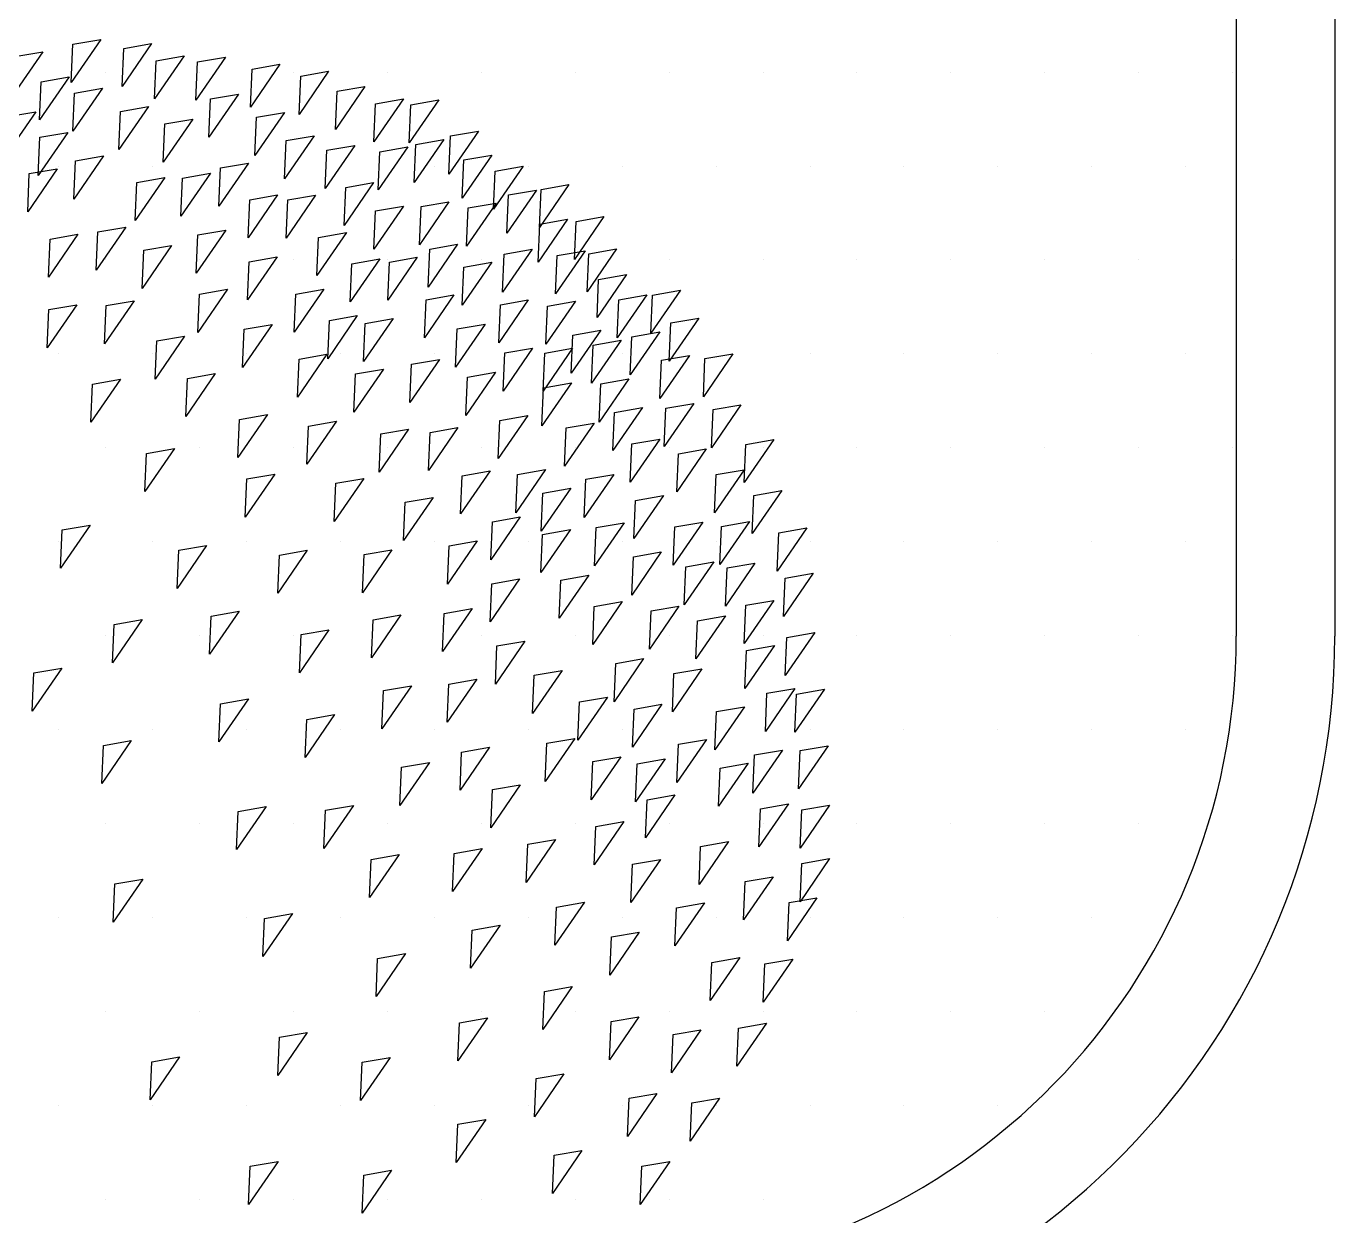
# Model space of a CAD drawing. Header units: millimetres. Extents: x 43168.9 to 43194.6, y -25545.1 to -25543.4.
# Drawn here: x 43172.159 to 43172.2121, y -25544.864 to -25544.8157 of the extents above; entities that cross this region are included whole.
import ezdxf

# ---------------------------------------------------------------- set-up
doc = ezdxf.new("R2010")
doc.units = ezdxf.units.MM
doc.header["$LTSCALE"] = 200
doc.layers.add('agac_sgh', color=7, linetype='Continuous', true_color=0x244700)
doc.layers.add('cim_sgh', color=7, linetype='Continuous', true_color=0x248f00)
doc.layers.add('vaziyet-01_sgh', color=33, linetype='Continuous')

msp = doc.modelspace()

# ---------------------------------------------------------------- linework, layer by layer
at = {"layer": 'agac_sgh', "color": 0}
for p, q in [((43172.16199649114, -25544.8162810281), (43172.16079741492, -25544.8180264166)), ((43172.16079741492, -25544.8180264166), (43172.16086459866, -25544.8164770238)), ((43172.16086459866, -25544.8164770238), (43172.16199649114, -25544.8162810281)), ((43172.16405906012, -25544.81645523545), (43172.16285998389, -25544.81820062396)), ((43172.16285998389, -25544.81820062396), (43172.16292716763, -25544.81665123115)), ((43172.16292716763, -25544.81665123115), (43172.16405906012, -25544.81645523545)), ((43172.15964467178, -25544.81678487362), (43172.15844559555, -25544.81853026212)), ((43172.15851277929, -25544.81698086931), (43172.15964467178, -25544.81678487362)), ((43172.16537961407, -25544.8169511489), (43172.16418053784, -25544.81869653741)), ((43172.16418053784, -25544.81869653741), (43172.16424772158, -25544.8171471446)), ((43172.16424772158, -25544.8171471446), (43172.16537961407, -25544.8169511489)), ((43172.16705230557, -25544.81699964586), (43172.16585322934, -25544.81874503437)), ((43172.16585322934, -25544.81874503437), (43172.16592041308, -25544.81719564156)), ((43172.16592041308, -25544.81719564156), (43172.16705230557, -25544.81699964586)), ((43172.16926579608, -25544.81729263548), (43172.16806671985, -25544.81903802399)), ((43172.16806671985, -25544.81903802399), (43172.16813390359, -25544.81748863118)), ((43172.16813390359, -25544.81748863118), (43172.16926579608, -25544.81729263548)), ((43172.17124033066, -25544.81757869696), (43172.17004125444, -25544.81932408546)), ((43172.17010843817, -25544.81777469265), (43172.17124033066, -25544.81757869696)), ((43172.16071370254, -25544.81780739173), (43172.15951462632, -25544.81955278023)), ((43172.15951462632, -25544.81955278023), (43172.15958181005, -25544.81800338742)), ((43172.15958181005, -25544.81800338742), (43172.16071370254, -25544.81780739173)), ((43172.16206360129, -25544.81826602047), (43172.16086452507, -25544.82001140897)), ((43172.1609317088, -25544.81846201616), (43172.16206360129, -25544.81826602047)), ((43172.17004125444, -25544.81932408546), (43172.17010843817, -25544.81777469265)), ((43172.17271180615, -25544.81819339266), (43172.17151272993, -25544.81993878117)), ((43172.17157991367, -25544.81838938836), (43172.17271180615, -25544.81819339266)), ((43172.16086452507, -25544.82001140897), (43172.1609317088, -25544.81846201616)), ((43172.16758055003, -25544.81850224641), (43172.16638147381, -25544.82024763492)), ((43172.16638147381, -25544.82024763492), (43172.16644865755, -25544.81869824211)), ((43172.16644865755, -25544.81869824211), (43172.16758055003, -25544.81850224641)), ((43172.17151272993, -25544.81993878117), (43172.17157991367, -25544.81838938836)), ((43172.17427131603, -25544.81869623425), (43172.17307223981, -25544.82044162276)), ((43172.17313942355, -25544.81889222995), (43172.17427131603, -25544.81869623425)), ((43172.17570505161, -25544.81873780307), (43172.17450597539, -25544.82048319158)), ((43172.17457315912, -25544.81893379877), (43172.17570505161, -25544.81873780307)), ((43172.15935964438, -25544.81921728247), (43172.15816056816, -25544.82096267098)), ((43172.15822775189, -25544.81941327817), (43172.15935964438, -25544.81921728247)), ((43172.16392495426, -25544.81900642657), (43172.16272587804, -25544.82075181508)), ((43172.16272587804, -25544.82075181508), (43172.16279306177, -25544.81920242227)), ((43172.16279306177, -25544.81920242227), (43172.16392495426, -25544.81900642657)), ((43172.169441903, -25544.81924265252), (43172.16824282677, -25544.82098804102)), ((43172.16831001051, -25544.81943864822), (43172.169441903, -25544.81924265252)), ((43172.17307223981, -25544.82044162276), (43172.17313942355, -25544.81889222995)), ((43172.17450597539, -25544.82048319158), (43172.17457315912, -25544.81893379877)), ((43172.16572342007, -25544.8195161963), (43172.16452434384, -25544.8212615848)), ((43172.16452434384, -25544.8212615848), (43172.16459152758, -25544.81971219199)), ((43172.16459152758, -25544.81971219199), (43172.16572342007, -25544.8195161963)), ((43172.16824282677, -25544.82098804102), (43172.16831001051, -25544.81943864822)), ((43172.1606550511, -25544.82005568643), (43172.15945597488, -25544.82180107493)), ((43172.15945597488, -25544.82180107493), (43172.15952315861, -25544.82025168213)), ((43172.15952315861, -25544.82025168213), (43172.1606550511, -25544.82005568643)), ((43172.17064927533, -25544.8201929106), (43172.16945019911, -25544.8219382991)), ((43172.16945019911, -25544.8219382991), (43172.16951738284, -25544.82038890629)), ((43172.16951738284, -25544.82038890629), (43172.17064927533, -25544.8201929106)), ((43172.17590630576, -25544.82034532961), (43172.17470722954, -25544.82209071812)), ((43172.17477441327, -25544.82054132531), (43172.17590630576, -25544.82034532961)), ((43172.17731488139, -25544.82000481384), (43172.17611580516, -25544.82175020235)), ((43172.17611580516, -25544.82175020235), (43172.1761829889, -25544.82020080954)), ((43172.1761829889, -25544.82020080954), (43172.17731488139, -25544.82000481384)), ((43172.1722968196, -25544.82058389806), (43172.17109774338, -25544.82232928657)), ((43172.17109774338, -25544.82232928657), (43172.17116492711, -25544.82077989375)), ((43172.17116492711, -25544.82077989375), (43172.1722968196, -25544.82058389806)), ((43172.17444742296, -25544.82064625129), (43172.17324834673, -25544.8223916398)), ((43172.17324834673, -25544.8223916398), (43172.17331553047, -25544.82084224699)), ((43172.17331553047, -25544.82084224699), (43172.17444742296, -25544.82064625129)), ((43172.17470722954, -25544.82209071812), (43172.17477441327, -25544.82054132531)), ((43172.16210137936, -25544.82101287264), (43172.16090230313, -25544.82275826115)), ((43172.16090230313, -25544.82275826115), (43172.16096948687, -25544.82120886834)), ((43172.16096948687, -25544.82120886834), (43172.16210137936, -25544.82101287264)), ((43172.16798724319, -25544.82129793019), (43172.16678816696, -25544.8230433187)), ((43172.1668553507, -25544.82149392589), (43172.16798724319, -25544.82129793019)), ((43172.17785569311, -25544.82097388159), (43172.17665661689, -25544.8227192701)), ((43172.17665661689, -25544.8227192701), (43172.17672380062, -25544.82116987729)), ((43172.17672380062, -25544.82116987729), (43172.17785569311, -25544.82097388159)), ((43172.17912593988, -25544.82143020095), (43172.17792686366, -25544.82317558946)), ((43172.17799404739, -25544.82162619665), (43172.17912593988, -25544.82143020095)), ((43172.16022747185, -25544.82153057443), (43172.15902839563, -25544.82327596294)), ((43172.15902839563, -25544.82327596294), (43172.15909557937, -25544.82172657013)), ((43172.15909557937, -25544.82172657013), (43172.16022747185, -25544.82153057443)), ((43172.16459156572, -25544.82188591728), (43172.1633924895, -25544.82363130579)), ((43172.16345967323, -25544.82208191297), (43172.16459156572, -25544.82188591728)), ((43172.166440326, -25544.82171070599), (43172.16524124977, -25544.8234560945)), ((43172.16524124977, -25544.8234560945), (43172.16530843351, -25544.82190670169)), ((43172.16530843351, -25544.82190670169), (43172.166440326, -25544.82171070599)), ((43172.16678816696, -25544.8230433187), (43172.1668553507, -25544.82149392589)), ((43172.17792686366, -25544.82317558946), (43172.17799404739, -25544.82162619665)), ((43172.1633924895, -25544.82363130579), (43172.16345967323, -25544.82208191297)), ((43172.17306402, -25544.82209342675), (43172.17186494378, -25544.82383881525)), ((43172.17186494378, -25544.82383881525), (43172.17193212751, -25544.82228942245)), ((43172.17193212751, -25544.82228942245), (43172.17306402, -25544.82209342675)), ((43172.17966675161, -25544.82239926871), (43172.17846767539, -25544.82414465721)), ((43172.17853485912, -25544.8225952644), (43172.17966675161, -25544.82239926871)), ((43172.18098729285, -25544.82217060706), (43172.17978821663, -25544.82391599557)), ((43172.17978821663, -25544.82391599557), (43172.17985540036, -25544.82236660276)), ((43172.17985540036, -25544.82236660276), (43172.18098729285, -25544.82217060706)), ((43172.16916946829, -25544.82259067877), (43172.16797039207, -25544.82433606728)), ((43172.16797039207, -25544.82433606728), (43172.1680375758, -25544.82278667447)), ((43172.1680375758, -25544.82278667447), (43172.16916946829, -25544.82259067877)), ((43172.17071220063, -25544.82259727226), (43172.16951312441, -25544.82434266077)), ((43172.16951312441, -25544.82434266077), (43172.16958030815, -25544.82279326796)), ((43172.16958030815, -25544.82279326796), (43172.17071220063, -25544.82259727226)), ((43172.17427139233, -25544.82304368482), (43172.17307231611, -25544.82478907333)), ((43172.17313949984, -25544.82323968052), (43172.17427139233, -25544.82304368482)), ((43172.1761201526, -25544.82286847354), (43172.17492107638, -25544.82461386205)), ((43172.17492107638, -25544.82461386205), (43172.17498826011, -25544.82306446923)), ((43172.17498826011, -25544.82306446923), (43172.1761201526, -25544.82286847354)), ((43172.17803180003, -25544.82292389864), (43172.17683272381, -25544.82466928714)), ((43172.17689990754, -25544.82311989433), (43172.17803180003, -25544.82292389864)), ((43172.17846767539, -25544.82414465721), (43172.17853485912, -25544.8225952644)), ((43172.17307231611, -25544.82478907333), (43172.17313949984, -25544.82323968052)), ((43172.17683272381, -25544.82466928714), (43172.17689990754, -25544.82311989433)), ((43172.1809370111, -25544.82358016316), (43172.17973793488, -25544.82532555167)), ((43172.17980511861, -25544.82377615886), (43172.1809370111, -25544.82358016316)), ((43172.18240847388, -25544.82347028378), (43172.18120939766, -25544.82521567228)), ((43172.18127658139, -25544.82366627948), (43172.18240847388, -25544.82347028378)), ((43172.16300694676, -25544.82389929148), (43172.16180787054, -25544.82564467999)), ((43172.16180787054, -25544.82564467999), (43172.16187505427, -25544.82409528718)), ((43172.16187505427, -25544.82409528718), (43172.16300694676, -25544.82389929148)), ((43172.16706919755, -25544.82401706982), (43172.16587012132, -25544.82576245832)), ((43172.16593730506, -25544.82421306551), (43172.16706919755, -25544.82401706982)), ((43172.17195731289, -25544.82412065723), (43172.17075823667, -25544.82586604573)), ((43172.1708254204, -25544.82431665292), (43172.17195731289, -25544.82412065723)), ((43172.17973793488, -25544.82532555167), (43172.17980511861, -25544.82377615886)), ((43172.18120939766, -25544.82521567228), (43172.18127658139, -25544.82366627948)), ((43172.1610701521, -25544.82418635689), (43172.15987107587, -25544.8259317454)), ((43172.15987107587, -25544.8259317454), (43172.15993825961, -25544.82438235259)), ((43172.15993825961, -25544.82438235259), (43172.1610701521, -25544.82418635689)), ((43172.16486829972, -25544.82463969759), (43172.1636692235, -25544.8263850861)), ((43172.16373640723, -25544.82483569329), (43172.16486829972, -25544.82463969759)), ((43172.16587012132, -25544.82576245832), (43172.16593730506, -25544.82421306551)), ((43172.17075823667, -25544.82586604573), (43172.1708254204, -25544.82431665292)), ((43172.1764723283, -25544.82459478233), (43172.17527325208, -25544.82634017084)), ((43172.17534043581, -25544.82479077803), (43172.1764723283, -25544.82459478233)), ((43172.1636692235, -25544.8263850861), (43172.16373640723, -25544.82483569329)), ((43172.16914435921, -25544.82510689456), (43172.16794528298, -25544.82685228307)), ((43172.16801246672, -25544.82530289026), (43172.16914435921, -25544.82510689456)), ((43172.17331560676, -25544.82518969756), (43172.17211653054, -25544.82693508607)), ((43172.17218371428, -25544.82538569326), (43172.17331560676, -25544.82518969756)), ((43172.17483737672, -25544.82511941226), (43172.1736383005, -25544.82686480077)), ((43172.17370548423, -25544.82531540796), (43172.17483737672, -25544.82511941226)), ((43172.17527325208, -25544.82634017084), (43172.17534043581, -25544.82479077803)), ((43172.17949072098, -25544.82479670224), (43172.17829164476, -25544.82654209074)), ((43172.17829164476, -25544.82654209074), (43172.1783588285, -25544.82499269794)), ((43172.1783588285, -25544.82499269794), (43172.17949072098, -25544.82479670224)), ((43172.18164132434, -25544.82485905547), (43172.18044224812, -25544.82660444398)), ((43172.18044224812, -25544.82660444398), (43172.18050943186, -25544.82505505117)), ((43172.18050943186, -25544.82505505117), (43172.18164132434, -25544.82485905547)), ((43172.18292413837, -25544.82478184204), (43172.18172506215, -25544.82652723054)), ((43172.18172506215, -25544.82652723054), (43172.18179224589, -25544.82497783773)), ((43172.18179224589, -25544.82497783773), (43172.18292413837, -25544.82478184204)), ((43172.16794528298, -25544.82685228307), (43172.16801246672, -25544.82530289026)), ((43172.17211653054, -25544.82693508607), (43172.17218371428, -25544.82538569326)), ((43172.1736383005, -25544.82686480077), (43172.17370548423, -25544.82531540796)), ((43172.17785576941, -25544.82532133217), (43172.17665669318, -25544.82706672067)), ((43172.17665669318, -25544.82706672067), (43172.17672387692, -25544.82551732786)), ((43172.17672387692, -25544.82551732786), (43172.17785576941, -25544.82532133217)), ((43172.18332660853, -25544.82582316982), (43172.18212753231, -25544.82756855833)), ((43172.18212753231, -25544.82756855833), (43172.18219471604, -25544.82601916552)), ((43172.18219471604, -25544.82601916552), (43172.18332660853, -25544.82582316982)), ((43172.16713212284, -25544.82642143148), (43172.16593304662, -25544.82816681999)), ((43172.16593304662, -25544.82816681999), (43172.16600023035, -25544.82661742718)), ((43172.16600023035, -25544.82661742718), (43172.16713212284, -25544.82642143148)), ((43172.17104345209, -25544.82642042755), (43172.16984437587, -25544.82816581606)), ((43172.16984437587, -25544.82816581606), (43172.1699115596, -25544.82661642325)), ((43172.1699115596, -25544.82661642325), (43172.17104345209, -25544.82642042755)), ((43172.1763214449, -25544.82664972536), (43172.17512236868, -25544.82839511387)), ((43172.17518955241, -25544.82684572106), (43172.1763214449, -25544.82664972536)), ((43172.1841441034, -25544.8266477175), (43172.18294502717, -25544.82839310601)), ((43172.18301221091, -25544.8268437132), (43172.1841441034, -25544.8266477175)), ((43172.18551495182, -25544.82645864994), (43172.18431587559, -25544.82820403845)), ((43172.18431587559, -25544.82820403845), (43172.18438305932, -25544.82665464564)), ((43172.18438305932, -25544.82665464564), (43172.18551495182, -25544.82645864994)), ((43172.16101989578, -25544.82704506319), (43172.15982081956, -25544.82879045169)), ((43172.15982081956, -25544.82879045169), (43172.15988800329, -25544.82724105888)), ((43172.15988800329, -25544.82724105888), (43172.16101989578, -25544.82704506319)), ((43172.16334656791, -25544.82688370817), (43172.16214749168, -25544.82862909668)), ((43172.16214749168, -25544.82862909668), (43172.16221467542, -25544.82707970387)), ((43172.16221467542, -25544.82707970387), (43172.16334656791, -25544.82688370817)), ((43172.17512236868, -25544.82839511387), (43172.17518955241, -25544.82684572106)), ((43172.17933983759, -25544.82685164527), (43172.17814076137, -25544.82859703377)), ((43172.17814076137, -25544.82859703377), (43172.1782079451, -25544.82704764096)), ((43172.1782079451, -25544.82704764096), (43172.17933983759, -25544.82685164527)), ((43172.18125148502, -25544.82690707036), (43172.1800524088, -25544.82865245887)), ((43172.1800524088, -25544.82865245887), (43172.18011959253, -25544.82710306606)), ((43172.18011959253, -25544.82710306606), (43172.18125148502, -25544.82690707036)), ((43172.18294502717, -25544.82839310601), (43172.18301221091, -25544.8268437132)), ((43172.16894318134, -25544.8278468186), (43172.16774410512, -25544.8295922071)), ((43172.16781128885, -25544.82804281429), (43172.16894318134, -25544.8278468186)), ((43172.17240174596, -25544.82748946789), (43172.17120266974, -25544.8292348564)), ((43172.17120266974, -25544.8292348564), (43172.17126985348, -25544.82768546358)), ((43172.17126985348, -25544.82768546358), (43172.17240174596, -25544.82748946789)), ((43172.17385644392, -25544.8276079155), (43172.1726573677, -25544.82935330401)), ((43172.1726573677, -25544.82935330401), (43172.17272455143, -25544.8278039112)), ((43172.17272455143, -25544.8278039112), (43172.17385644392, -25544.8276079155)), ((43172.17759170439, -25544.82783061982), (43172.17639262817, -25544.82957600833)), ((43172.1764598119, -25544.82802661552), (43172.17759170439, -25544.82783061982)), ((43172.18625699226, -25544.82758609404), (43172.18505791604, -25544.82933148255)), ((43172.18505791604, -25544.82933148255), (43172.18512509977, -25544.82778208973)), ((43172.18512509977, -25544.82778208973), (43172.18625699226, -25544.82758609404)), ((43172.16539658234, -25544.82831602343), (43172.16419750611, -25544.83006141193)), ((43172.16426468985, -25544.82851201912), (43172.16539658234, -25544.82831602343)), ((43172.16774410512, -25544.8295922071), (43172.16781128885, -25544.82804281429)), ((43172.17639262817, -25544.82957600833), (43172.1764598119, -25544.82802661552)), ((43172.18228278858, -25544.82808103668), (43172.18108371236, -25544.82982642519)), ((43172.18108371236, -25544.82982642519), (43172.18115089609, -25544.82827703238)), ((43172.18115089609, -25544.82827703238), (43172.18228278858, -25544.82808103668)), ((43172.18467234787, -25544.82815031805), (43172.18347327164, -25544.82989570656)), ((43172.18347327164, -25544.82989570656), (43172.18354045538, -25544.82834631375)), ((43172.18354045538, -25544.82834631375), (43172.18467234787, -25544.82815031805)), ((43172.16419750611, -25544.83006141193), (43172.16426468985, -25544.82851201912)), ((43172.17951594451, -25544.82880166231), (43172.17831686829, -25544.83054705081)), ((43172.17838405202, -25544.828997658), (43172.17951594451, -25544.82880166231)), ((43172.18113832883, -25544.82881056518), (43172.17993925261, -25544.83055595369)), ((43172.18000643634, -25544.82900656087), (43172.18113832883, -25544.82881056518)), ((43172.18310446829, -25544.82848621506), (43172.18190539206, -25544.83023160357)), ((43172.18190539206, -25544.83023160357), (43172.1819725758, -25544.82868221076)), ((43172.1819725758, -25544.82868221076), (43172.18310446829, -25544.82848621506)), ((43172.17116926455, -25544.8290554256), (43172.16997018833, -25544.83080081411)), ((43172.16997018833, -25544.83080081411), (43172.17003737206, -25544.8292514213)), ((43172.17003737206, -25544.8292514213), (43172.17116926455, -25544.8290554256)), ((43172.17573038957, -25544.829263939), (43172.17453131335, -25544.83100932751)), ((43172.17459849708, -25544.8294599347), (43172.17573038957, -25544.829263939)), ((43172.17831686829, -25544.83054705081), (43172.17838405202, -25544.828997658)), ((43172.17993925261, -25544.83055595369), (43172.18000643634, -25544.82900656087)), ((43172.1858797202, -25544.82910057613), (43172.18468064397, -25544.83084596464)), ((43172.18468064397, -25544.83084596464), (43172.1847478277, -25544.82929657182)), ((43172.1847478277, -25544.82929657182), (43172.1858797202, -25544.82910057613)), ((43172.18764044609, -25544.82903721897), (43172.18644136986, -25544.83078260747)), ((43172.18644136986, -25544.83078260747), (43172.1865085536, -25544.82923321466)), ((43172.1865085536, -25544.82923321466), (43172.18764044609, -25544.82903721897)), ((43172.1666416946, -25544.82983940839), (43172.16544261837, -25544.8315847969)), ((43172.1655098021, -25544.83003540409), (43172.1666416946, -25544.82983940839)), ((43172.1734666046, -25544.82965593039), (43172.17226752837, -25544.8314013189)), ((43172.17226752837, -25544.8314013189), (43172.17233471211, -25544.82985192609)), ((43172.17233471211, -25544.82985192609), (43172.1734666046, -25544.82965593039)), ((43172.17453131335, -25544.83100932751), (43172.17459849708, -25544.8294599347)), ((43172.17800676724, -25544.829787565), (43172.17680769102, -25544.8315329535)), ((43172.17687487476, -25544.8299835607), (43172.17800676724, -25544.829787565)), ((43172.1627932525, -25544.8300710487), (43172.16159417628, -25544.83181643721)), ((43172.16159417628, -25544.83181643721), (43172.16166136001, -25544.8302670444)), ((43172.16166136001, -25544.8302670444), (43172.1627932525, -25544.8300710487)), ((43172.16544261837, -25544.8315847969), (43172.1655098021, -25544.83003540409)), ((43172.17680769102, -25544.8315329535), (43172.17687487476, -25544.8299835607)), ((43172.18108804708, -25544.83022012128), (43172.17988897086, -25544.83196550979)), ((43172.17988897086, -25544.83196550979), (43172.17995615459, -25544.83041611698)), ((43172.17995615459, -25544.83041611698), (43172.18108804708, -25544.83022012128)), ((43172.18341471921, -25544.83005876627), (43172.18221564299, -25544.83180415478)), ((43172.18221564299, -25544.83180415478), (43172.18228282672, -25544.83025476197)), ((43172.18228282672, -25544.83025476197), (43172.18341471921, -25544.83005876627)), ((43172.16875459618, -25544.83150236002), (43172.16755551995, -25544.83324774853)), ((43172.16762270369, -25544.83169835572), (43172.16875459618, -25544.83150236002)), ((43172.17931476665, -25544.83154158634), (43172.17811569043, -25544.83328697485)), ((43172.17818287417, -25544.83173758204), (43172.17931476665, -25544.83154158634)), ((43172.18396811091, -25544.83121887632), (43172.18276903469, -25544.83296426483)), ((43172.18276903469, -25544.83296426483), (43172.18283621842, -25544.83141487202)), ((43172.18283621842, -25544.83141487202), (43172.18396811091, -25544.83121887632)), ((43172.18605582711, -25544.83105059317), (43172.18485675089, -25544.83279598168)), ((43172.18485675089, -25544.83279598168), (43172.18492393463, -25544.83124658887)), ((43172.18492393463, -25544.83124658887), (43172.18605582711, -25544.83105059317)), ((43172.18796747455, -25544.83110601827), (43172.18676839832, -25544.83285140677)), ((43172.18676839832, -25544.83285140677), (43172.18683558206, -25544.83130201396)), ((43172.18683558206, -25544.83130201396), (43172.18796747455, -25544.83110601827)), ((43172.16755551995, -25544.83324774853), (43172.16762270369, -25544.83169835572)), ((43172.17155499532, -25544.83177423058), (43172.17035591909, -25544.83351961909)), ((43172.17035591909, -25544.83351961909), (43172.17042310283, -25544.83197022628)), ((43172.17042310283, -25544.83197022628), (43172.17155499532, -25544.83177423058)), ((43172.17448535361, -25544.83208800461), (43172.17328627739, -25544.83383339312)), ((43172.17335346113, -25544.83228400031), (43172.17448535361, -25544.83208800461)), ((43172.17648503543, -25544.83203157558), (43172.17528595921, -25544.83377696409)), ((43172.17535314294, -25544.83222757128), (43172.17648503543, -25544.83203157558)), ((43172.17811569043, -25544.83328697485), (43172.17818287417, -25544.83173758204)), ((43172.18200616902, -25544.83184843223), (43172.18080709279, -25544.83359382074)), ((43172.18080709279, -25544.83359382074), (43172.18087427654, -25544.83204442793)), ((43172.18087427654, -25544.83204442793), (43172.18200616902, -25544.83184843223)), ((43172.17328627739, -25544.83383339312), (43172.17335346113, -25544.83228400031)), ((43172.17528595921, -25544.83377696409), (43172.17535314294, -25544.83222757128)), ((43172.18467242415, -25544.83249776862), (43172.18347334793, -25544.83424315713)), ((43172.18354053167, -25544.83269376432), (43172.18467242415, -25544.83249776862)), ((43172.18930062119, -25544.83251754911), (43172.18810154497, -25544.83426293761)), ((43172.1881687287, -25544.83271354481), (43172.18930062119, -25544.83251754911)), ((43172.16498163393, -25544.83288025411), (43172.16378255771, -25544.83462564262)), ((43172.16378255771, -25544.83462564262), (43172.16384974144, -25544.8330762498)), ((43172.16384974144, -25544.8330762498), (43172.16498163393, -25544.83288025411)), ((43172.18347334793, -25544.83424315713), (43172.18354053167, -25544.83269376432)), ((43172.18655892435, -25544.83289568423), (43172.18535984813, -25544.83464107274)), ((43172.18535984813, -25544.83464107274), (43172.18542703187, -25544.83309167992)), ((43172.18542703187, -25544.83309167992), (43172.18655892435, -25544.83289568423)), ((43172.18810154497, -25544.83426293761), (43172.1881687287, -25544.83271354481)), ((43172.1690564774, -25544.83391364983), (43172.16785740118, -25544.83565903833)), ((43172.16785740118, -25544.83565903833), (43172.16792458492, -25544.83410964553)), ((43172.16792458492, -25544.83410964553), (43172.1690564774, -25544.83391364983)), ((43172.17266177872, -25544.83409445068), (43172.17146270249, -25544.83583983919)), ((43172.17152988623, -25544.83429044638), (43172.17266177872, -25544.83409445068)), ((43172.17779303484, -25544.83378559693), (43172.17659395862, -25544.83553098544)), ((43172.17659395862, -25544.83553098544), (43172.17666114235, -25544.83398159263)), ((43172.17666114235, -25544.83398159263), (43172.17779303484, -25544.83378559693)), ((43172.18003167259, -25544.83373609604), (43172.17883259636, -25544.83548148455)), ((43172.17883259636, -25544.83548148455), (43172.1788997801, -25544.83393209174)), ((43172.1788997801, -25544.83393209174), (43172.18003167259, -25544.83373609604)), ((43172.18281110934, -25544.83393108781), (43172.18161203312, -25544.83567647632)), ((43172.18161203312, -25544.83567647632), (43172.18167921685, -25544.8341270835)), ((43172.18167921685, -25544.8341270835), (43172.18281110934, -25544.83393108781)), ((43172.188093287, -25544.83374101632), (43172.18689421078, -25544.83548640482)), ((43172.18689421078, -25544.83548640482), (43172.18696139452, -25544.83393701202)), ((43172.18696139452, -25544.83393701202), (43172.188093287, -25544.83374101632)), ((43172.17146270249, -25544.83583983919), (43172.17152988623, -25544.83429044638)), ((43172.18106716099, -25544.83449069306), (43172.17986808476, -25544.83623608157)), ((43172.17986808476, -25544.83623608157), (43172.1799352685, -25544.83468668876)), ((43172.1799352685, -25544.83468668876), (43172.18106716099, -25544.83449069306)), ((43172.18962764965, -25544.83458634841), (43172.18842857343, -25544.83633173691)), ((43172.18849575716, -25544.8347823441), (43172.18962764965, -25544.83458634841)), ((43172.1754789554, -25544.83486256933), (43172.17427987917, -25544.83660795784)), ((43172.17427987917, -25544.83660795784), (43172.17434706291, -25544.83505856503)), ((43172.17434706291, -25544.83505856503), (43172.1754789554, -25544.83486256933)), ((43172.18482338385, -25544.83479027617), (43172.18362430762, -25544.83653566468)), ((43172.18362430762, -25544.83653566468), (43172.18369149136, -25544.83498627187)), ((43172.18369149136, -25544.83498627187), (43172.18482338385, -25544.83479027617)), ((43172.18842857343, -25544.83633173691), (43172.18849575716, -25544.8347823441)), ((43172.17901299986, -25544.8356514724), (43172.17781392364, -25544.8373968609)), ((43172.17788110737, -25544.83584746809), (43172.17901299986, -25544.8356514724)), ((43172.16156084738, -25544.83598445699), (43172.16036177115, -25544.83772984549)), ((43172.16036177115, -25544.83772984549), (43172.16042895488, -25544.83618045269)), ((43172.16042895488, -25544.83618045269), (43172.16156084738, -25544.83598445699)), ((43172.17781392364, -25544.8373968609), (43172.17788110737, -25544.83584746809)), ((43172.1810504216, -25544.83616817026), (43172.17985134538, -25544.83791355876)), ((43172.17991852911, -25544.83636416595), (43172.1810504216, -25544.83616817026)), ((43172.18322617219, -25544.83588803299), (43172.18202709597, -25544.83763342149)), ((43172.18202709597, -25544.83763342149), (43172.1820942797, -25544.83608402868)), ((43172.1820942797, -25544.83608402868), (43172.18322617219, -25544.83588803299)), ((43172.18642063365, -25544.83586624464), (43172.18522155743, -25544.83761163315)), ((43172.18522155743, -25544.83761163315), (43172.18528874116, -25544.83606224034)), ((43172.18528874116, -25544.83606224034), (43172.18642063365, -25544.83586624464)), ((43172.18831131869, -25544.83584479094), (43172.18711224247, -25544.83759017945)), ((43172.18711224247, -25544.83759017945), (43172.1871794262, -25544.83604078664)), ((43172.1871794262, -25544.83604078664), (43172.18831131869, -25544.83584479094)), ((43172.19063380598, -25544.83610280523), (43172.18943472976, -25544.83784819374)), ((43172.18943472976, -25544.83784819374), (43172.18950191349, -25544.83629880093)), ((43172.18950191349, -25544.83629880093), (43172.19063380598, -25544.83610280523)), ((43172.16628967148, -25544.83680800074), (43172.16509059526, -25544.83855338925)), ((43172.165157779, -25544.83700399644), (43172.16628967148, -25544.83680800074)), ((43172.17726486667, -25544.83663044695), (43172.17606579044, -25544.83837583546)), ((43172.17606579044, -25544.83837583546), (43172.17613297418, -25544.83682644265)), ((43172.17613297418, -25544.83682644265), (43172.17726486667, -25544.83663044695)), ((43172.17985134538, -25544.83791355876), (43172.17991852911, -25544.83636416595)), ((43172.16509059526, -25544.83855338925), (43172.165157779, -25544.83700399644)), ((43172.17037288466, -25544.83700265786), (43172.16917380843, -25544.83874804637)), ((43172.16917380843, -25544.83874804637), (43172.16924099217, -25544.83719865356)), ((43172.16924099217, -25544.83719865356), (43172.17037288466, -25544.83700265786)), ((43172.17380630205, -25544.83698779766), (43172.17260722582, -25544.83873318617)), ((43172.17260722582, -25544.83873318617), (43172.17267440956, -25544.83718379336)), ((43172.17267440956, -25544.83718379336), (43172.17380630205, -25544.83698779766)), ((43172.18473538761, -25544.83707585558), (43172.18353631139, -25544.83882124409)), ((43172.18353631139, -25544.83882124409), (43172.18360349512, -25544.83727185128)), ((43172.18360349512, -25544.83727185128), (43172.18473538761, -25544.83707585558)), ((43172.18686084373, -25544.83748069932), (43172.18566176751, -25544.83922608782)), ((43172.18566176751, -25544.83922608782), (43172.18572895124, -25544.83767669501)), ((43172.18572895124, -25544.83767669501), (43172.18686084373, -25544.83748069932)), ((43172.18853353523, -25544.83752919628), (43172.18733445901, -25544.83927458479)), ((43172.18733445901, -25544.83927458479), (43172.18740164275, -25544.83772519197)), ((43172.18740164275, -25544.83772519197), (43172.18853353523, -25544.83752919628)), ((43172.19089794729, -25544.83794096815), (43172.18969887107, -25544.83968635666)), ((43172.1897660548, -25544.83813696385), (43172.19089794729, -25544.83794096815)), ((43172.17898789077, -25544.83816768819), (43172.17778881455, -25544.8399130767)), ((43172.17778881455, -25544.8399130767), (43172.17785599828, -25544.83836368388)), ((43172.17785599828, -25544.83836368388), (43172.17898789077, -25544.83816768819)), ((43172.18179247477, -25544.83802018945), (43172.18059339855, -25544.83976557796)), ((43172.18059339855, -25544.83976557796), (43172.18066058228, -25544.83821618515)), ((43172.18066058228, -25544.83821618515), (43172.18179247477, -25544.83802018945)), ((43172.18969887107, -25544.83968635666), (43172.1897660548, -25544.83813696385)), ((43172.16761026358, -25544.83947763947), (43172.16641118736, -25544.84122302798)), ((43172.16647837109, -25544.83967363517), (43172.16761026358, -25544.83947763947)), ((43172.1770636888, -25544.83937037098), (43172.17586461258, -25544.84111575949)), ((43172.17593179632, -25544.83956636668), (43172.1770636888, -25544.83937037098)), ((43172.18315076864, -25544.83908922979), (43172.18195169242, -25544.84083461829)), ((43172.18195169242, -25544.84083461829), (43172.18201887615, -25544.83928522548)), ((43172.18201887615, -25544.83928522548), (43172.18315076864, -25544.83908922979)), ((43172.18545229354, -25544.83927036528), (43172.18425321732, -25544.84101575378)), ((43172.18425321732, -25544.84101575378), (43172.18432040105, -25544.83946636098)), ((43172.18432040105, -25544.83946636098), (43172.18545229354, -25544.83927036528)), ((43172.18930073563, -25544.83903872497), (43172.18810165941, -25544.84078411347)), ((43172.18810165941, -25544.84078411347), (43172.18816884314, -25544.83923472066)), ((43172.18816884314, -25544.83923472066), (43172.18930073563, -25544.83903872497)), ((43172.16367378711, -25544.83982113391), (43172.16247471088, -25544.84156652242)), ((43172.16247471088, -25544.84156652242), (43172.16254189462, -25544.84001712961)), ((43172.16254189462, -25544.84001712961), (43172.16367378711, -25544.83982113391)), ((43172.16641118736, -25544.84122302798), (43172.16647837109, -25544.83967363517)), ((43172.17417107043, -25544.83962972385), (43172.17297199421, -25544.84137511235)), ((43172.17297199421, -25544.84137511235), (43172.17303917794, -25544.83982571954)), ((43172.17303917794, -25544.83982571954), (43172.17417107043, -25544.83962972385)), ((43172.17586461258, -25544.84111575949), (43172.17593179632, -25544.83956636668)), ((43172.18733879374, -25544.83966828088), (43172.18613971751, -25544.84141366939)), ((43172.18613971751, -25544.84141366939), (43172.18620690125, -25544.83986427658)), ((43172.18620690125, -25544.83986427658), (43172.18733879374, -25544.83966828088)), ((43172.17125330482, -25544.84023156721), (43172.1700542286, -25544.84197695572)), ((43172.1700542286, -25544.84197695572), (43172.17012141233, -25544.84042756291)), ((43172.17012141233, -25544.84042756291), (43172.17125330482, -25544.84023156721)), ((43172.19096087258, -25544.84034532982), (43172.18976179636, -25544.84209071833)), ((43172.18976179636, -25544.84209071833), (43172.1898289801, -25544.84054132552)), ((43172.1898289801, -25544.84054132552), (43172.19096087258, -25544.84034532982)), ((43172.17920173762, -25544.84069083212), (43172.17800266139, -25544.84243622062)), ((43172.17800266139, -25544.84243622062), (43172.17806984513, -25544.84088682781)), ((43172.17806984513, -25544.84088682781), (43172.17920173762, -25544.84069083212)), ((43172.18932592101, -25544.84086995975), (43172.18812684478, -25544.84261534825)), ((43172.18812684478, -25544.84261534825), (43172.18819402852, -25544.84106595544)), ((43172.18819402852, -25544.84106595544), (43172.18932592101, -25544.84086995975)), ((43172.18401859611, -25544.84140252174), (43172.18281951989, -25544.84314791025)), ((43172.18281951989, -25544.84314791025), (43172.18288670362, -25544.84159851744)), ((43172.18288670362, -25544.84159851744), (43172.18401859611, -25544.84140252174)), ((43172.16041647664, -25544.84178601115), (43172.15921740042, -25544.84353139966)), ((43172.15921740042, -25544.84353139966), (43172.15928458415, -25544.84198200685)), ((43172.15928458415, -25544.84198200685), (43172.16041647664, -25544.84178601115)), ((43172.18071095303, -25544.84187865471), (43172.17951187681, -25544.84362404322)), ((43172.17951187681, -25544.84362404322), (43172.17957906055, -25544.84207465041)), ((43172.17957906055, -25544.84207465041), (43172.18071095303, -25544.84187865471)), ((43172.18638300817, -25544.84181429362), (43172.18518393194, -25544.84355968213)), ((43172.18518393194, -25544.84355968213), (43172.18525111568, -25544.84201028931)), ((43172.18525111568, -25544.84201028931), (43172.18638300817, -25544.84181429362)), ((43172.17459872597, -25544.84250228641), (43172.17339964974, -25544.84424767492)), ((43172.17339964974, -25544.84424767492), (43172.17346683348, -25544.84269828211)), ((43172.17346683348, -25544.84269828211), (43172.17459872597, -25544.84250228641)), ((43172.17725238841, -25544.84223600542), (43172.17605331219, -25544.84398139393)), ((43172.17605331219, -25544.84398139393), (43172.17612049593, -25544.84243200111)), ((43172.17612049593, -25544.84243200111), (43172.17725238841, -25544.84223600542)), ((43172.19015600856, -25544.84261012482), (43172.18895693234, -25544.84435551333)), ((43172.18902411607, -25544.84280612052), (43172.19015600856, -25544.84261012482)), ((43172.19135078821, -25544.8426447655), (43172.19015171198, -25544.84439015401)), ((43172.19021889572, -25544.8428407612), (43172.19135078821, -25544.8426447655)), ((43172.16798762466, -25544.84303518305), (43172.16678854843, -25544.84478057156)), ((43172.16678854843, -25544.84478057156), (43172.16685573217, -25544.84323117875)), ((43172.16685573217, -25544.84323117875), (43172.16798762466, -25544.84303518305)), ((43172.18254715877, -25544.84296155132), (43172.18134808254, -25544.84470693983)), ((43172.18134808254, -25544.84470693983), (43172.18141526628, -25544.84315754702)), ((43172.18141526628, -25544.84315754702), (43172.18254715877, -25544.84296155132)), ((43172.18895693234, -25544.84435551333), (43172.18902411607, -25544.84280612052)), ((43172.19015171198, -25544.84439015401), (43172.19021889572, -25544.8428407612)), ((43172.17147974436, -25544.84367032853), (43172.17028066813, -25544.84541571703)), ((43172.17034785186, -25544.84386632423), (43172.17147974436, -25544.84367032853)), ((43172.18476064928, -25544.84325454093), (43172.18356157305, -25544.84499992944)), ((43172.18356157305, -25544.84499992944), (43172.18362875679, -25544.84345053663)), ((43172.18362875679, -25544.84345053663), (43172.18476064928, -25544.84325454093)), ((43172.18810603228, -25544.84335153486), (43172.18690695606, -25544.84509692336)), ((43172.18690695606, -25544.84509692336), (43172.18697413979, -25544.84354753055)), ((43172.18697413979, -25544.84354753055), (43172.18810603228, -25544.84335153486)), ((43172.17028066813, -25544.84541571703), (43172.17034785186, -25544.84386632423)), ((43172.16323369146, -25544.84472785509), (43172.16203461524, -25544.8464732436)), ((43172.16210179897, -25544.84492385079), (43172.16323369146, -25544.84472785509)), ((43172.18122664296, -25544.84463936316), (43172.18002756674, -25544.84638475167)), ((43172.18002756674, -25544.84638475167), (43172.18009475047, -25544.84483535885)), ((43172.18009475047, -25544.84483535885), (43172.18122664296, -25544.84463936316)), ((43172.18657170778, -25544.84467992805), (43172.18537263155, -25544.84642531655)), ((43172.18543981529, -25544.84487592375), (43172.18657170778, -25544.84467992805)), ((43172.16203461524, -25544.8464732436), (43172.16210179897, -25544.84492385079)), ((43172.17776807834, -25544.84499671387), (43172.17656900212, -25544.84674210237)), ((43172.17656900212, -25544.84674210237), (43172.17663618585, -25544.84519270956)), ((43172.17663618585, -25544.84519270956), (43172.17776807834, -25544.84499671387)), ((43172.18537263155, -25544.84642531655), (43172.18543981529, -25544.84487592375)), ((43172.18965298762, -25544.84511248433), (43172.1884539114, -25544.84685787284)), ((43172.1884539114, -25544.84685787284), (43172.18852109513, -25544.84530848003)), ((43172.18852109513, -25544.84530848003), (43172.18965298762, -25544.84511248433)), ((43172.19150174789, -25544.84493727305), (43172.19030267167, -25544.84668266155)), ((43172.19030267167, -25544.84668266155), (43172.1903698554, -25544.84513326875)), ((43172.1903698554, -25544.84513326875), (43172.19150174789, -25544.84493727305)), ((43172.17532822459, -25544.8456124135), (43172.17412914836, -25544.84735780201)), ((43172.17412914836, -25544.84735780201), (43172.1741963321, -25544.8458084092)), ((43172.1741963321, -25544.8458084092), (43172.17532822459, -25544.8456124135)), ((43172.18308799592, -25544.84537976926), (43172.1818889197, -25544.84712515777)), ((43172.1818889197, -25544.84712515777), (43172.18195610344, -25544.84557576496)), ((43172.18195610344, -25544.84557576496), (43172.18308799592, -25544.84537976926)), ((43172.18489064658, -25544.84547016969), (43172.18369157036, -25544.84721555819)), ((43172.18369157036, -25544.84721555819), (43172.18375875409, -25544.84566616538)), ((43172.18375875409, -25544.84566616538), (43172.18489064658, -25544.84547016969)), ((43172.18825699197, -25544.8456440424), (43172.18705791575, -25544.84738943091)), ((43172.18705791575, -25544.84738943091), (43172.18712509948, -25544.8458400381)), ((43172.18712509948, -25544.8458400381), (43172.18825699197, -25544.8456440424)), ((43172.17901319059, -25544.84652009883), (43172.17781411437, -25544.84826548733)), ((43172.17781411437, -25544.84826548733), (43172.17788129811, -25544.84671609453)), ((43172.17788129811, -25544.84671609453), (43172.17901319059, -25544.84652009883)), ((43172.1852889319, -25544.84693086677), (43172.18408985567, -25544.84867625528)), ((43172.18415703941, -25544.84712686247), (43172.1852889319, -25544.84693086677)), ((43172.16870456874, -25544.84740341804), (43172.16750549251, -25544.84914880654)), ((43172.16757267625, -25544.84759941373), (43172.16870456874, -25544.84740341804)), ((43172.1722469829, -25544.8473535825), (43172.17104790668, -25544.84909897101)), ((43172.17111509041, -25544.8475495782), (43172.1722469829, -25544.8473535825)), ((43172.18408985567, -25544.84867625528), (43172.18415703941, -25544.84712686247)), ((43172.1898919817, -25544.84729313776), (43172.18869290547, -25544.84903852627)), ((43172.18869290547, -25544.84903852627), (43172.18876008921, -25544.84748913346)), ((43172.18876008921, -25544.84748913346), (43172.1898919817, -25544.84729313776)), ((43172.19156467319, -25544.84734163472), (43172.19036559697, -25544.84908702322)), ((43172.19043278071, -25544.84753763042), (43172.19156467319, -25544.84734163472)), ((43172.16750549251, -25544.84914880654), (43172.16757267625, -25544.84759941373)), ((43172.17104790668, -25544.84909897101), (43172.17111509041, -25544.8475495782)), ((43172.18321380838, -25544.84801476731), (43172.18201473216, -25544.84976015582)), ((43172.1820819159, -25544.84821076301), (43172.18321380838, -25544.84801476731)), ((43172.19036559697, -25544.84908702322), (43172.19043278071, -25544.84753763042)), ((43172.18201473216, -25544.84976015582), (43172.1820819159, -25544.84821076301)), ((43172.18044696432, -25544.84873539294), (43172.17924788809, -25544.85048078144)), ((43172.17924788809, -25544.85048078144), (43172.17931507183, -25544.84893138863)), ((43172.17931507183, -25544.84893138863), (43172.18044696432, -25544.84873539294)), ((43172.18746472064, -25544.84882445479), (43172.18626564441, -25544.8505698433)), ((43172.18626564441, -25544.8505698433), (43172.18633282815, -25544.84902045049)), ((43172.18633282815, -25544.84902045049), (43172.18746472064, -25544.84882445479)), ((43172.17409578132, -25544.84935209651), (43172.17289670509, -25544.85109748501)), ((43172.17289670509, -25544.85109748501), (43172.17296388883, -25544.8495480922)), ((43172.17296388883, -25544.8495480922), (43172.17409578132, -25544.84935209651)), ((43172.17746631155, -25544.84910659992), (43172.17626723533, -25544.85085198843)), ((43172.17626723533, -25544.85085198843), (43172.17633441906, -25544.84930259562)), ((43172.17633441906, -25544.84930259562), (43172.17746631155, -25544.84910659992)), ((43172.18469787657, -25544.84954508041), (43172.18349880034, -25544.85129046892)), ((43172.18356598408, -25544.84974107611), (43172.18469787657, -25544.84954508041)), ((43172.19156471134, -25544.84951536001), (43172.19036563512, -25544.85126074851)), ((43172.19043281885, -25544.8497113557), (43172.19156471134, -25544.84951536001)), ((43172.18349880034, -25544.85129046892), (43172.18356598408, -25544.84974107611)), ((43172.19036563512, -25544.85126074851), (43172.19043281885, -25544.8497113557)), ((43172.16369912507, -25544.85034726984), (43172.16250004885, -25544.85209265834)), ((43172.16250004885, -25544.85209265834), (43172.16256723258, -25544.85054326553)), ((43172.16256723258, -25544.85054326553), (43172.16369912507, -25544.85034726984)), ((43172.18927577913, -25544.8502498419), (43172.18807670291, -25544.85199523041)), ((43172.18807670291, -25544.85199523041), (43172.18814388664, -25544.8504458376)), ((43172.18814388664, -25544.8504458376), (43172.18927577913, -25544.8502498419)), ((43172.19104909771, -25544.85110210213), (43172.18985002149, -25544.85284749064)), ((43172.18991720522, -25544.85129809783), (43172.19104909771, -25544.85110210213)), ((43172.16976946552, -25544.85174360583), (43172.16857038929, -25544.85348899434)), ((43172.16863757303, -25544.85193960153), (43172.16976946552, -25544.85174360583)), ((43172.18161663487, -25544.85128624941), (43172.18041755865, -25544.85303163792)), ((43172.18041755865, -25544.85303163792), (43172.18048474238, -25544.85148224511)), ((43172.18048474238, -25544.85148224511), (43172.18161663487, -25544.85128624941)), ((43172.18648378783, -25544.85131295803), (43172.18528471161, -25544.85305834654)), ((43172.18528471161, -25544.85305834654), (43172.18535189534, -25544.85150895373)), ((43172.18535189534, -25544.85150895373), (43172.18648378783, -25544.85131295803)), ((43172.18985002149, -25544.85284749064), (43172.18991720522, -25544.85129809783)), ((43172.16857038929, -25544.85348899434), (43172.16863757303, -25544.85193960153)), ((43172.17819581017, -25544.85221672701), (43172.17699673395, -25544.85396211551)), ((43172.17706391768, -25544.8524127227), (43172.17819581017, -25544.85221672701)), ((43172.17699673395, -25544.85396211551), (43172.17706391768, -25544.8524127227)), ((43172.18384271808, -25544.85249485642), (43172.18264364185, -25544.85424024493)), ((43172.18264364185, -25544.85424024493), (43172.18271082559, -25544.85269085212)), ((43172.18271082559, -25544.85269085212), (43172.18384271808, -25544.85249485642)), ((43172.17435996077, -25544.85336398471), (43172.17316088455, -25544.85510937322)), ((43172.17316088455, -25544.85510937322), (43172.17322806828, -25544.85355998041)), ((43172.17322806828, -25544.85355998041), (43172.17435996077, -25544.85336398471)), ((43172.18791756155, -25544.85352825214), (43172.18671848533, -25544.85527364065)), ((43172.18671848533, -25544.85527364065), (43172.18678566906, -25544.85372424783)), ((43172.18678566906, -25544.85372424783), (43172.18791756155, -25544.85352825214)), ((43172.19006816491, -25544.85359060537), (43172.18886908868, -25544.85533599388)), ((43172.18886908868, -25544.85533599388), (43172.18893627242, -25544.85378660107)), ((43172.18893627242, -25544.85378660107), (43172.19006816491, -25544.85359060537)), ((43172.18112620662, -25544.85470422632), (43172.1799271304, -25544.85644961483)), ((43172.1799271304, -25544.85644961483), (43172.17999431413, -25544.85490022202)), ((43172.17999431413, -25544.85490022202), (43172.18112620662, -25544.85470422632)), ((43172.17768023469, -25544.85597719442), (43172.17648115847, -25544.85772258292)), ((43172.1765483422, -25544.85617319012), (43172.17768023469, -25544.85597719442)), ((43172.18383020168, -25544.8559266896), (43172.18263112546, -25544.85767207811)), ((43172.18269830919, -25544.8561226853), (43172.18383020168, -25544.8559266896)), ((43172.17648115847, -25544.85772258292), (43172.1765483422, -25544.85617319012)), ((43172.18263112546, -25544.85767207811), (43172.18269830919, -25544.8561226853)), ((43172.18634553527, -25544.85645724374), (43172.18514645905, -25544.85820263224)), ((43172.18521364278, -25544.85665323943), (43172.18634553527, -25544.85645724374)), ((43172.18899919772, -25544.85619096274), (43172.1878001215, -25544.85793635124)), ((43172.1878001215, -25544.85793635124), (43172.18786730523, -25544.85638695844)), ((43172.18786730523, -25544.85638695844), (43172.18899919772, -25544.85619096274)), ((43172.17037322798, -25544.85656618544), (43172.16917415176, -25544.85831157395)), ((43172.16917415176, -25544.85831157395), (43172.16924133549, -25544.85676218113)), ((43172.16924133549, -25544.85676218113), (43172.17037322798, -25544.85656618544)), ((43172.18514645905, -25544.85820263224), (43172.18521364278, -25544.85665323943)), ((43172.16519167739, -25544.8575600202), (43172.16399260117, -25544.8593054087)), ((43172.1640597849, -25544.8577560159), (43172.16519167739, -25544.8575600202)), ((43172.17373120367, -25544.85757879675), (43172.17253212744, -25544.85932418526)), ((43172.17259931118, -25544.85777479245), (43172.17373120367, -25544.85757879675)), ((43172.16399260117, -25544.8593054087), (43172.1640597849, -25544.8577560159)), ((43172.17253212744, -25544.85932418526), (43172.17259931118, -25544.85777479245)), ((43172.18078669991, -25544.85824098549), (43172.17958762369, -25544.85998637399)), ((43172.17958762369, -25544.85998637399), (43172.17965480742, -25544.85843698118)), ((43172.17965480742, -25544.85843698118), (43172.18078669991, -25544.85824098549)), ((43172.1845597003, -25544.85903681669), (43172.18336062408, -25544.8607822052)), ((43172.18342780781, -25544.85923281239), (43172.1845597003, -25544.85903681669)), ((43172.18336062408, -25544.8607822052), (43172.18342780781, -25544.85923281239)), ((43172.18710018113, -25544.85922488032), (43172.1859011049, -25544.86097026883)), ((43172.1859011049, -25544.86097026883), (43172.18596828864, -25544.85942087602)), ((43172.18596828864, -25544.85942087602), (43172.18710018113, -25544.85922488032)), ((43172.17761742383, -25544.86009400861), (43172.1764183476, -25544.86183939712)), ((43172.17648553134, -25544.86029000431), (43172.17761742383, -25544.86009400861)), ((43172.1764183476, -25544.86183939712), (43172.17648553134, -25544.86029000431)), ((43172.16919111732, -25544.86179461272), (43172.1679920411, -25544.86354000122)), ((43172.16805922483, -25544.86199060841), (43172.16919111732, -25544.86179461272)), ((43172.18151619853, -25544.86135111258), (43172.18031712231, -25544.86309650108)), ((43172.18031712231, -25544.86309650108), (43172.18038430604, -25544.86154710827)), ((43172.18038430604, -25544.86154710827), (43172.18151619853, -25544.86135111258)), ((43172.18507539023, -25544.86179752514), (43172.183876314, -25544.86354291364)), ((43172.18394349774, -25544.86199352083), (43172.18507539023, -25544.86179752514)), ((43172.1679920411, -25544.86354000122), (43172.16805922483, -25544.86199060841)), ((43172.17379416712, -25544.8621568837), (43172.17259509089, -25544.86390227221)), ((43172.17259509089, -25544.86390227221), (43172.17266227463, -25544.8623528794)), ((43172.17266227463, -25544.8623528794), (43172.17379416712, -25544.8621568837)), ((43172.183876314, -25544.86354291364), (43172.18394349774, -25544.86199352083))]:
    msp.add_line(p, q, dxfattribs=at)
at = {"layer": 'cim_sgh'}
for p, q in [((43172.16219499903, -25544.81761000002), (43172.16219499903, -25544.81761000002)), ((43172.16600499902, -25544.81761000002), (43172.16600499902, -25544.81761000002)), ((43172.16981499903, -25544.81761000002), (43172.16981499903, -25544.81761000002)), ((43172.17362499903, -25544.81761000002), (43172.17362499903, -25544.81761000002)), ((43172.17743499903, -25544.81761000002), (43172.17743499903, -25544.81761000002)), ((43172.18124499902, -25544.81761000002), (43172.18124499902, -25544.81761000002)), ((43172.18505499903, -25544.81761000002), (43172.18505499903, -25544.81761000002)), ((43172.18886499903, -25544.81761000002), (43172.18886499903, -25544.81761000002)), ((43172.19267499902, -25544.81761000002), (43172.19267499902, -25544.81761000002)), ((43172.19648499903, -25544.81761000002), (43172.19648499903, -25544.81761000002)), ((43172.20029499903, -25544.81761000002), (43172.20029499903, -25544.81761000002)), ((43172.20410499903, -25544.81761000002), (43172.20410499903, -25544.81761000002)), ((43172.20791499902, -25544.81761000002), (43172.20791499902, -25544.81761000002)), ((43172.16028999902, -25544.82142000002), (43172.16028999902, -25544.82142000002)), ((43172.16409999903, -25544.82142000002), (43172.16409999903, -25544.82142000002)), ((43172.16790999903, -25544.82142000002), (43172.16790999903, -25544.82142000002)), ((43172.17171999902, -25544.82142000002), (43172.17171999902, -25544.82142000002)), ((43172.17552999903, -25544.82142000002), (43172.17552999903, -25544.82142000002)), ((43172.17933999903, -25544.82142000002), (43172.17933999903, -25544.82142000002)), ((43172.18314999903, -25544.82142000002), (43172.18314999903, -25544.82142000002)), ((43172.18695999902, -25544.82142000002), (43172.18695999902, -25544.82142000002)), ((43172.19076999903, -25544.82142000002), (43172.19076999903, -25544.82142000002)), ((43172.19457999903, -25544.82142000002), (43172.19457999903, -25544.82142000002)), ((43172.19838999903, -25544.82142000002), (43172.19838999903, -25544.82142000002)), ((43172.20219999902, -25544.82142000002), (43172.20219999902, -25544.82142000002)), ((43172.20600999903, -25544.82142000002), (43172.20600999903, -25544.82142000002)), ((43172.16219499903, -25544.82523000002), (43172.16219499903, -25544.82523000002)), ((43172.16600499902, -25544.82523000002), (43172.16600499902, -25544.82523000002)), ((43172.16981499903, -25544.82523000002), (43172.16981499903, -25544.82523000002)), ((43172.17362499903, -25544.82523000002), (43172.17362499903, -25544.82523000002)), ((43172.17743499903, -25544.82523000002), (43172.17743499903, -25544.82523000002)), ((43172.18124499902, -25544.82523000002), (43172.18124499902, -25544.82523000002)), ((43172.18505499903, -25544.82523000002), (43172.18505499903, -25544.82523000002)), ((43172.18886499903, -25544.82523000002), (43172.18886499903, -25544.82523000002)), ((43172.19267499902, -25544.82523000002), (43172.19267499902, -25544.82523000002)), ((43172.19648499903, -25544.82523000002), (43172.19648499903, -25544.82523000002)), ((43172.20029499903, -25544.82523000002), (43172.20029499903, -25544.82523000002)), ((43172.20410499903, -25544.82523000002), (43172.20410499903, -25544.82523000002)), ((43172.20791499902, -25544.82523000002), (43172.20791499902, -25544.82523000002)), ((43172.16028999902, -25544.82904000002), (43172.16028999902, -25544.82904000002)), ((43172.16409999903, -25544.82904000002), (43172.16409999903, -25544.82904000002)), ((43172.16790999903, -25544.82904000002), (43172.16790999903, -25544.82904000002)), ((43172.17171999902, -25544.82904000002), (43172.17171999902, -25544.82904000002)), ((43172.17552999903, -25544.82904000002), (43172.17552999903, -25544.82904000002)), ((43172.17933999903, -25544.82904000002), (43172.17933999903, -25544.82904000002)), ((43172.18314999903, -25544.82904000002), (43172.18314999903, -25544.82904000002)), ((43172.18695999902, -25544.82904000002), (43172.18695999902, -25544.82904000002)), ((43172.19076999903, -25544.82904000002), (43172.19076999903, -25544.82904000002)), ((43172.19457999903, -25544.82904000002), (43172.19457999903, -25544.82904000002)), ((43172.19838999903, -25544.82904000002), (43172.19838999903, -25544.82904000002)), ((43172.20219999902, -25544.82904000002), (43172.20219999902, -25544.82904000002)), ((43172.20600999903, -25544.82904000002), (43172.20600999903, -25544.82904000002)), ((43172.16219499903, -25544.83285000002), (43172.16219499903, -25544.83285000002)), ((43172.16600499902, -25544.83285000002), (43172.16600499902, -25544.83285000002)), ((43172.16981499903, -25544.83285000002), (43172.16981499903, -25544.83285000002)), ((43172.17362499903, -25544.83285000002), (43172.17362499903, -25544.83285000002)), ((43172.17743499903, -25544.83285000002), (43172.17743499903, -25544.83285000002)), ((43172.18124499902, -25544.83285000002), (43172.18124499902, -25544.83285000002)), ((43172.18505499903, -25544.83285000002), (43172.18505499903, -25544.83285000002)), ((43172.18886499903, -25544.83285000002), (43172.18886499903, -25544.83285000002)), ((43172.19267499902, -25544.83285000002), (43172.19267499902, -25544.83285000002)), ((43172.19648499903, -25544.83285000002), (43172.19648499903, -25544.83285000002)), ((43172.20029499903, -25544.83285000002), (43172.20029499903, -25544.83285000002)), ((43172.20410499903, -25544.83285000002), (43172.20410499903, -25544.83285000002)), ((43172.20791499902, -25544.83285000002), (43172.20791499902, -25544.83285000002)), ((43172.16028999902, -25544.83666000002), (43172.16028999902, -25544.83666000002)), ((43172.16409999903, -25544.83666000002), (43172.16409999903, -25544.83666000002)), ((43172.16790999903, -25544.83666000002), (43172.16790999903, -25544.83666000002)), ((43172.17171999902, -25544.83666000002), (43172.17171999902, -25544.83666000002)), ((43172.17552999903, -25544.83666000002), (43172.17552999903, -25544.83666000002)), ((43172.17933999903, -25544.83666000002), (43172.17933999903, -25544.83666000002)), ((43172.18314999903, -25544.83666000002), (43172.18314999903, -25544.83666000002)), ((43172.18695999902, -25544.83666000002), (43172.18695999902, -25544.83666000002)), ((43172.19076999903, -25544.83666000002), (43172.19076999903, -25544.83666000002)), ((43172.19457999903, -25544.83666000002), (43172.19457999903, -25544.83666000002)), ((43172.19838999903, -25544.83666000002), (43172.19838999903, -25544.83666000002)), ((43172.20219999902, -25544.83666000002), (43172.20219999902, -25544.83666000002)), ((43172.20600999903, -25544.83666000002), (43172.20600999903, -25544.83666000002)), ((43172.16219499903, -25544.84047000002), (43172.16219499903, -25544.84047000002)), ((43172.16600499902, -25544.84047000002), (43172.16600499902, -25544.84047000002)), ((43172.16981499903, -25544.84047000002), (43172.16981499903, -25544.84047000002)), ((43172.17362499903, -25544.84047000002), (43172.17362499903, -25544.84047000002)), ((43172.17743499903, -25544.84047000002), (43172.17743499903, -25544.84047000002)), ((43172.18124499902, -25544.84047000002), (43172.18124499902, -25544.84047000002)), ((43172.18505499903, -25544.84047000002), (43172.18505499903, -25544.84047000002)), ((43172.18886499903, -25544.84047000002), (43172.18886499903, -25544.84047000002)), ((43172.19267499902, -25544.84047000002), (43172.19267499902, -25544.84047000002)), ((43172.19648499903, -25544.84047000002), (43172.19648499903, -25544.84047000002)), ((43172.20029499903, -25544.84047000002), (43172.20029499903, -25544.84047000002)), ((43172.20410499903, -25544.84047000002), (43172.20410499903, -25544.84047000002)), ((43172.20791499902, -25544.84047000002), (43172.20791499902, -25544.84047000002)), ((43172.16028999902, -25544.84428000002), (43172.16028999902, -25544.84428000002)), ((43172.16409999903, -25544.84428000002), (43172.16409999903, -25544.84428000002)), ((43172.16790999903, -25544.84428000002), (43172.16790999903, -25544.84428000002)), ((43172.17171999902, -25544.84428000002), (43172.17171999902, -25544.84428000002)), ((43172.17552999903, -25544.84428000002), (43172.17552999903, -25544.84428000002)), ((43172.17933999903, -25544.84428000002), (43172.17933999903, -25544.84428000002)), ((43172.18314999903, -25544.84428000002), (43172.18314999903, -25544.84428000002)), ((43172.18695999902, -25544.84428000002), (43172.18695999902, -25544.84428000002)), ((43172.19076999903, -25544.84428000002), (43172.19076999903, -25544.84428000002)), ((43172.19457999903, -25544.84428000002), (43172.19457999903, -25544.84428000002)), ((43172.19838999903, -25544.84428000002), (43172.19838999903, -25544.84428000002)), ((43172.20219999902, -25544.84428000002), (43172.20219999902, -25544.84428000002)), ((43172.20600999903, -25544.84428000002), (43172.20600999903, -25544.84428000002)), ((43172.16219499903, -25544.84809000002), (43172.16219499903, -25544.84809000002)), ((43172.16600499902, -25544.84809000002), (43172.16600499902, -25544.84809000002)), ((43172.16981499903, -25544.84809000002), (43172.16981499903, -25544.84809000002)), ((43172.17362499903, -25544.84809000002), (43172.17362499903, -25544.84809000002)), ((43172.17743499903, -25544.84809000002), (43172.17743499903, -25544.84809000002)), ((43172.18124499902, -25544.84809000002), (43172.18124499902, -25544.84809000002)), ((43172.18505499903, -25544.84809000002), (43172.18505499903, -25544.84809000002)), ((43172.18886499903, -25544.84809000002), (43172.18886499903, -25544.84809000002)), ((43172.19267499902, -25544.84809000002), (43172.19267499902, -25544.84809000002)), ((43172.19648499903, -25544.84809000002), (43172.19648499903, -25544.84809000002)), ((43172.20029499903, -25544.84809000002), (43172.20029499903, -25544.84809000002)), ((43172.20410499903, -25544.84809000002), (43172.20410499903, -25544.84809000002)), ((43172.16028999902, -25544.85190000002), (43172.16028999902, -25544.85190000002)), ((43172.16409999903, -25544.85190000002), (43172.16409999903, -25544.85190000002)), ((43172.16790999903, -25544.85190000002), (43172.16790999903, -25544.85190000002)), ((43172.17171999902, -25544.85190000002), (43172.17171999902, -25544.85190000002)), ((43172.17552999903, -25544.85190000002), (43172.17552999903, -25544.85190000002)), ((43172.17933999903, -25544.85190000002), (43172.17933999903, -25544.85190000002)), ((43172.18314999903, -25544.85190000002), (43172.18314999903, -25544.85190000002)), ((43172.18695999902, -25544.85190000002), (43172.18695999902, -25544.85190000002)), ((43172.19076999903, -25544.85190000002), (43172.19076999903, -25544.85190000002)), ((43172.19457999903, -25544.85190000002), (43172.19457999903, -25544.85190000002)), ((43172.19838999903, -25544.85190000002), (43172.19838999903, -25544.85190000002)), ((43172.20219999902, -25544.85190000002), (43172.20219999902, -25544.85190000002)), ((43172.16219499903, -25544.85571000002), (43172.16219499903, -25544.85571000002)), ((43172.16600499902, -25544.85571000002), (43172.16600499902, -25544.85571000002)), ((43172.16981499903, -25544.85571000002), (43172.16981499903, -25544.85571000002)), ((43172.17362499903, -25544.85571000002), (43172.17362499903, -25544.85571000002)), ((43172.17743499903, -25544.85571000002), (43172.17743499903, -25544.85571000002)), ((43172.18124499902, -25544.85571000002), (43172.18124499902, -25544.85571000002)), ((43172.18505499903, -25544.85571000002), (43172.18505499903, -25544.85571000002)), ((43172.18886499903, -25544.85571000002), (43172.18886499903, -25544.85571000002)), ((43172.19267499902, -25544.85571000002), (43172.19267499902, -25544.85571000002)), ((43172.19648499903, -25544.85571000002), (43172.19648499903, -25544.85571000002)), ((43172.20029499903, -25544.85571000002), (43172.20029499903, -25544.85571000002)), ((43172.16028999902, -25544.85952000002), (43172.16028999902, -25544.85952000002)), ((43172.16409999903, -25544.85952000002), (43172.16409999903, -25544.85952000002)), ((43172.16790999903, -25544.85952000002), (43172.16790999903, -25544.85952000002)), ((43172.17171999902, -25544.85952000002), (43172.17171999902, -25544.85952000002)), ((43172.17552999903, -25544.85952000002), (43172.17552999903, -25544.85952000002)), ((43172.17933999903, -25544.85952000002), (43172.17933999903, -25544.85952000002)), ((43172.18314999903, -25544.85952000002), (43172.18314999903, -25544.85952000002)), ((43172.18695999902, -25544.85952000002), (43172.18695999902, -25544.85952000002)), ((43172.19076999903, -25544.85952000002), (43172.19076999903, -25544.85952000002)), ((43172.19457999903, -25544.85952000002), (43172.19457999903, -25544.85952000002)), ((43172.19838999903, -25544.85952000002), (43172.19838999903, -25544.85952000002)), ((43172.16219499903, -25544.86333000002), (43172.16219499903, -25544.86333000002)), ((43172.16600499902, -25544.86333000002), (43172.16600499902, -25544.86333000002)), ((43172.16981499903, -25544.86333000002), (43172.16981499903, -25544.86333000002)), ((43172.17362499903, -25544.86333000002), (43172.17362499903, -25544.86333000002)), ((43172.17743499903, -25544.86333000002), (43172.17743499903, -25544.86333000002)), ((43172.18124499902, -25544.86333000002), (43172.18124499902, -25544.86333000002)), ((43172.18505499903, -25544.86333000002), (43172.18505499903, -25544.86333000002)), ((43172.18886499903, -25544.86333000002), (43172.18886499903, -25544.86333000002))]:
    msp.add_line(p, q, dxfattribs=at)
at = {"layer": 'vaziyet-01_sgh'}
for p, q in [((43172.21206195805, -25544.76088187019), (43172.21206195805, -25544.84049196147)), ((43172.20806195804, -25544.76379951265), (43172.20806195804, -25544.84049196147)), ((43172.20806195804, -25544.76379951265), (43172.20806195804, -25544.84049196147))]:
    msp.add_line(p, q, dxfattribs=at)
for radius in [0.026, 0.03]:
    msp.add_arc((43172.18206195805, -25544.84049196147), radius, 271.3638174861802, 0, dxfattribs=at)

doc.saveas('drawing.dxf')
